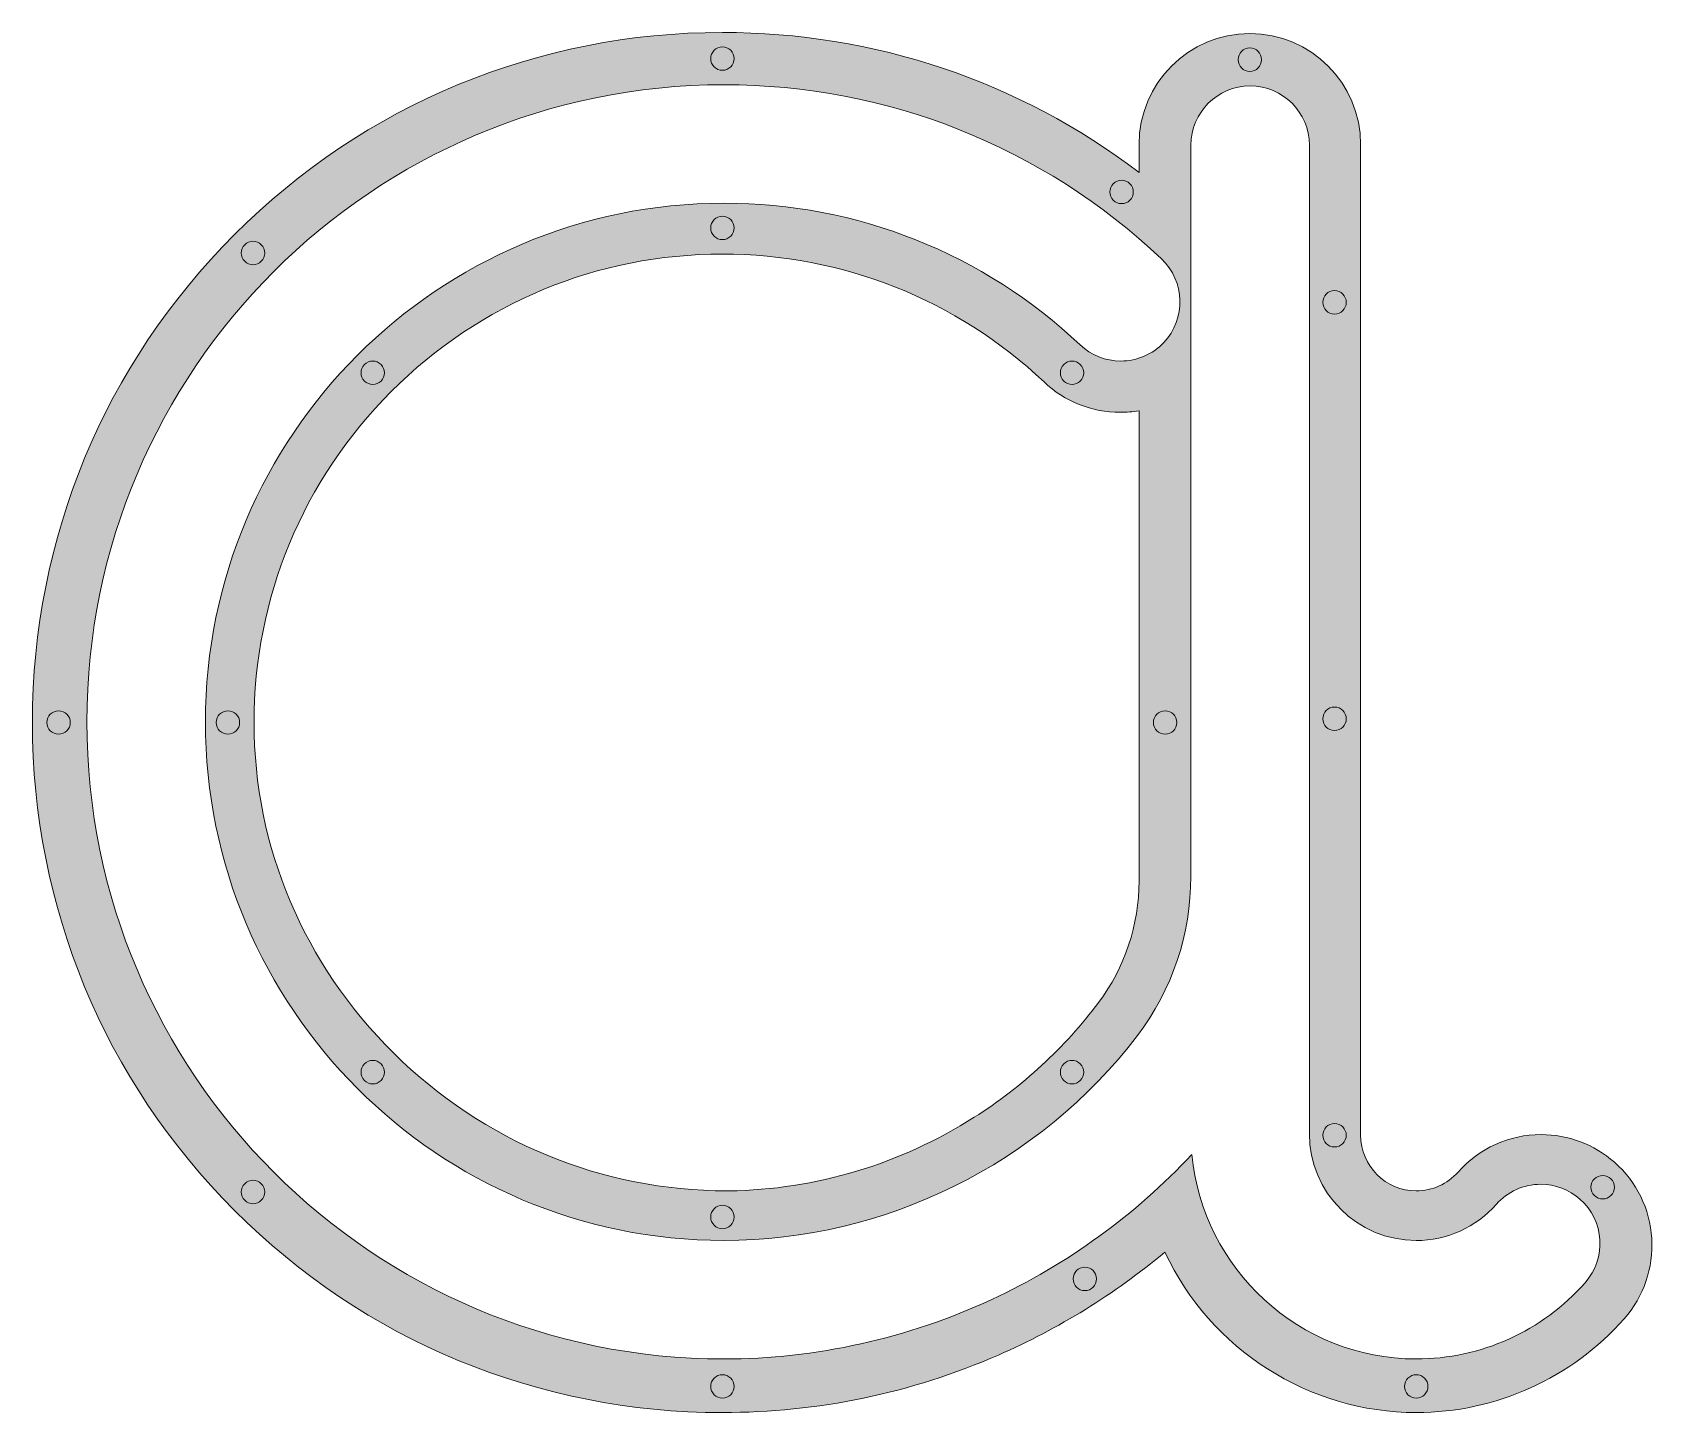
# Model space of a CAD drawing. Header units: inches. Extents: x 118 to 354, y -306 to -106.
import ezdxf

# ---------------------------------------------------------------- set-up
doc = ezdxf.new("R2010")
doc.units = ezdxf.units.IN
doc.header["$MEASUREMENT"] = 0
doc.layers.add('Guid_3mmThick', color=7, linetype='Continuous')

# ---------------------------------------------------------------- blocks, each defined once
blk = doc.blocks.new('block 9')
at = {"layer": 'Guid_3mmThick', "lineweight": 0}
blk.add_open_spline([(219.4, -274.16), (231.97, -273.99), (244.28, -270.3), (254.99, -263.48), (262.02, -259.01), (268.1, -253.4), (273.07, -246.8), (276.83, -241.8), (278.9, -235.55), (278.9, -229.2), (278.9, -229.2), (278.9, -160.97), (278.9, -160.97), (277.98, -161.13), (277.06, -161.21), (276.17, -161.21), (272.04, -161.21), (268.12, -159.65), (265.12, -156.81), (252.46, -144.85), (235.89, -138.25), (218.45, -138.25), (200.32, -138.25), (183.26, -145.33), (170.41, -158.19), (157.56, -171.05), (150.49, -188.12), (150.49, -206.24), (150.5, -224.25), (157.7, -241.28), (170.77, -254.18), (183.82, -267.07), (200.98, -274.16), (219.09, -274.16), (219.09, -274.16), (219.4, -274.16), (219.4, -274.16)], degree=3, knots=[0, 0, 0, 0, 1, 1, 1, 2, 2, 2, 3, 3, 3, 4, 4, 4, 5, 5, 5, 6, 6, 6, 7, 7, 7, 8, 8, 8, 9, 9, 9, 10, 10, 10, 11, 11, 11, 12, 12, 12, 12], dxfattribs=at)
blk = doc.blocks.new('block 8')
at = {"layer": 'Guid_3mmThick'}
blk.add_blockref('block 9', (0, 0), dxfattribs=at)

msp = doc.modelspace()

# ---------------------------------------------------------------- hatches: boundary and pattern name
at = {"layer": 'Guid_3mmThick'}
h = msp.add_hatch(color=7, dxfattribs=at)
h.dxf.hatch_style = 2
edge = h.paths.add_edge_path()
edge.add_spline(control_points=[(319.13, -306.32), (303.57, -306.32), (289.25, -297.19), (282.66, -283.05), (282.66, -283.05), (282.65, -283.05), (282.65, -283.05), (275.36, -289.14), (267.23, -294.16), (258.49, -297.98), (245.81, -303.52), (232.34, -306.32), (218.45, -306.32), (191.71, -306.32), (166.57, -295.91), (147.66, -277), (128.75, -258.09), (118.34, -232.95), (118.34, -206.21), (118.34, -179.47), (128.75, -154.33), (147.66, -135.42), (166.57, -116.51), (191.71, -106.1), (218.45, -106.1), (240.5, -106.1), (261.41, -113.12), (278.9, -126.4), (278.9, -126.4), (278.9, -122.34), (278.9, -122.34), (278.9, -113.48), (286.12, -106.26), (294.98, -106.26), (303.85, -106.26), (311.06, -113.48), (311.06, -122.34), (311.06, -122.34), (311.06, -266.09), (311.06, -266.09), (311.06, -270.54), (314.68, -274.16), (319.13, -274.16), (321.45, -274.16), (323.66, -273.17), (325.19, -271.43), (328.24, -267.97), (332.64, -265.99), (337.25, -265.99), (341.17, -265.99), (344.95, -267.41), (347.89, -270.01), (351.11, -272.85), (353.03, -276.77), (353.3, -281.06), (353.56, -285.35), (352.14, -289.49), (349.3, -292.7), (341.67, -301.36), (330.67, -306.32), (319.13, -306.32)], knot_values=[0, 0, 0, 0, 1, 1, 1, 2, 2, 2, 3, 3, 3, 4, 4, 4, 5, 5, 5, 6, 6, 6, 7, 7, 7, 8, 8, 8, 9, 9, 9, 10, 10, 10, 11, 11, 11, 12, 12, 12, 13, 13, 13, 14, 14, 14, 15, 15, 15, 16, 16, 16, 17, 17, 17, 18, 18, 18, 19, 19, 19, 20, 20, 20, 20], degree=3, periodic=1)
edge = h.paths.add_edge_path()
edge.add_spline(control_points=[(219.4, -274.16), (231.97, -273.99), (244.28, -270.3), (254.99, -263.48), (262.02, -259.01), (268.1, -253.4), (273.07, -246.8), (276.83, -241.8), (278.9, -235.55), (278.9, -229.2), (278.9, -229.2), (278.9, -160.97), (278.9, -160.97), (277.98, -161.13), (277.06, -161.21), (276.17, -161.21), (272.04, -161.21), (268.12, -159.65), (265.12, -156.81), (252.46, -144.85), (235.89, -138.25), (218.45, -138.25), (200.32, -138.25), (183.26, -145.33), (170.41, -158.19), (157.56, -171.05), (150.49, -188.12), (150.49, -206.24), (150.5, -224.25), (157.7, -241.28), (170.77, -254.18), (183.82, -267.07), (200.98, -274.16), (219.09, -274.16), (219.09, -274.16), (219.4, -274.16), (219.4, -274.16)], knot_values=[0, 0, 0, 0, 1, 1, 1, 2, 2, 2, 3, 3, 3, 4, 4, 4, 5, 5, 5, 6, 6, 6, 7, 7, 7, 8, 8, 8, 9, 9, 9, 10, 10, 10, 11, 11, 11, 12, 12, 12, 12], degree=3, periodic=1)
edge = h.paths.add_edge_path()
edge.add_spline(control_points=[(343.63, -287.48), (346.77, -283.93), (346.43, -278.49), (342.88, -275.35), (341.31, -273.97), (339.29, -273.2), (337.19, -273.2), (334.73, -273.2), (332.38, -274.26), (330.75, -276.11), (327.8, -279.45), (323.57, -281.36), (319.12, -281.36), (310.57, -281.36), (303.62, -274.41), (303.62, -265.86), (303.62, -265.86), (303.62, -122.45), (303.62, -122.45), (303.62, -117.71), (299.76, -113.85), (295.03, -113.85), (290.29, -113.85), (286.43, -117.71), (286.43, -122.45), (286.43, -122.45), (286.43, -228.33), (286.43, -228.33), (286.43, -228.39), (286.42, -228.46), (286.42, -228.53), (286.42, -236.96), (283.74, -244.95), (278.67, -251.63), (264.46, -270.25), (242.03, -281.36), (218.67, -281.36), (177.18, -281.36), (143.43, -247.61), (143.43, -206.12), (143.43, -164.63), (177.18, -130.87), (218.67, -130.87), (237.98, -130.87), (256.33, -138.17), (270.35, -151.42), (271.95, -152.94), (274.05, -153.77), (276.25, -153.77), (278.61, -153.77), (280.88, -152.79), (282.5, -151.08), (285.75, -147.64), (285.6, -142.19), (282.16, -138.94), (264.93, -122.65), (242.39, -113.69), (218.67, -113.69), (167.71, -113.69), (126.24, -155.15), (126.24, -206.12), (126.24, -257.08), (167.71, -298.55), (218.67, -298.55), (231.93, -298.55), (245.37, -295.56), (257.54, -289.91), (268.45, -284.85), (278.42, -277.62), (286.57, -268.87), (288.1, -285.46), (302.18, -298.55), (319.12, -298.55), (328.49, -298.55), (337.43, -294.51), (343.63, -287.48)], knot_values=[0, 0, 0, 0, 1, 1, 1, 2, 2, 2, 3, 3, 3, 4, 4, 4, 5, 5, 5, 6, 6, 6, 7, 7, 7, 8, 8, 8, 9, 9, 9, 10, 10, 10, 11, 11, 11, 12, 12, 12, 13, 13, 13, 14, 14, 14, 15, 15, 15, 16, 16, 16, 17, 17, 17, 18, 18, 18, 19, 19, 19, 20, 20, 20, 21, 21, 21, 22, 22, 22, 23, 23, 23, 24, 24, 24, 25, 25, 25, 25], degree=3, periodic=1)

# ---------------------------------------------------------------- linework, layer by layer
at = {"layer": 'Guid_3mmThick', "lineweight": 0}
for points, knots in [([(319.13, -306.32), (303.57, -306.32), (289.25, -297.19), (282.66, -283.05), (282.66, -283.05), (282.65, -283.05), (282.65, -283.05), (275.36, -289.14), (267.23, -294.16), (258.49, -297.98), (245.81, -303.52), (232.34, -306.32), (218.45, -306.32), (191.71, -306.32), (166.57, -295.91), (147.66, -277), (128.75, -258.09), (118.34, -232.95), (118.34, -206.21), (118.34, -179.47), (128.75, -154.33), (147.66, -135.42), (166.57, -116.51), (191.71, -106.1), (218.45, -106.1), (240.5, -106.1), (261.41, -113.12), (278.9, -126.4), (278.9, -126.4), (278.9, -122.34), (278.9, -122.34), (278.9, -113.48), (286.12, -106.26), (294.98, -106.26), (303.85, -106.26), (311.06, -113.48), (311.06, -122.34), (311.06, -122.34), (311.06, -266.09), (311.06, -266.09), (311.06, -270.54), (314.68, -274.16), (319.13, -274.16), (321.45, -274.16), (323.66, -273.17), (325.19, -271.43), (328.24, -267.97), (332.64, -265.99), (337.25, -265.99), (341.17, -265.99), (344.95, -267.41), (347.89, -270.01), (351.11, -272.85), (353.03, -276.77), (353.3, -281.06), (353.56, -285.35), (352.14, -289.49), (349.3, -292.7), (341.67, -301.36), (330.67, -306.32), (319.13, -306.32)], [0, 0, 0, 0, 1, 1, 1, 2, 2, 2, 3, 3, 3, 4, 4, 4, 5, 5, 5, 6, 6, 6, 7, 7, 7, 8, 8, 8, 9, 9, 9, 10, 10, 10, 11, 11, 11, 12, 12, 12, 13, 13, 13, 14, 14, 14, 15, 15, 15, 16, 16, 16, 17, 17, 17, 18, 18, 18, 19, 19, 19, 20, 20, 20, 20]), ([(220.15, -109.89), (220.15, -110.82), (219.39, -111.59), (218.45, -111.59), (217.51, -111.59), (216.75, -110.82), (216.75, -109.89), (216.75, -108.95), (217.51, -108.19), (218.45, -108.19), (219.39, -108.19), (220.15, -108.95), (220.15, -109.89)], [0, 0, 0, 0, 1, 1, 1, 2, 2, 2, 3, 3, 3, 4, 4, 4, 4]), ([(294.98, -111.75), (294.04, -111.75), (293.28, -110.99), (293.28, -110.05), (293.28, -109.11), (294.04, -108.35), (294.98, -108.35), (295.92, -108.35), (296.68, -109.11), (296.68, -110.05), (296.68, -110.99), (295.92, -111.75), (294.98, -111.75)], [0, 0, 0, 0, 1, 1, 1, 2, 2, 2, 3, 3, 3, 4, 4, 4, 4]), ([(343.63, -287.48), (346.77, -283.93), (346.43, -278.49), (342.88, -275.35), (341.31, -273.97), (339.29, -273.2), (337.19, -273.2), (334.73, -273.2), (332.38, -274.26), (330.75, -276.11), (327.8, -279.45), (323.57, -281.36), (319.12, -281.36), (310.57, -281.36), (303.62, -274.41), (303.62, -265.86), (303.62, -265.86), (303.62, -122.45), (303.62, -122.45), (303.62, -117.71), (299.76, -113.85), (295.03, -113.85), (290.29, -113.85), (286.43, -117.71), (286.43, -122.45), (286.43, -122.45), (286.43, -228.33), (286.43, -228.33), (286.43, -228.39), (286.42, -228.46), (286.42, -228.53), (286.42, -236.96), (283.74, -244.95), (278.67, -251.63), (264.46, -270.25), (242.03, -281.36), (218.67, -281.36), (177.18, -281.36), (143.43, -247.61), (143.43, -206.12), (143.43, -164.63), (177.18, -130.87), (218.67, -130.87), (237.98, -130.87), (256.33, -138.17), (270.35, -151.42), (271.95, -152.94), (274.05, -153.77), (276.25, -153.77), (278.61, -153.77), (280.88, -152.79), (282.5, -151.08), (285.75, -147.64), (285.6, -142.19), (282.16, -138.94), (264.93, -122.65), (242.39, -113.69), (218.67, -113.69), (167.71, -113.69), (126.24, -155.15), (126.24, -206.12), (126.24, -257.08), (167.71, -298.55), (218.67, -298.55), (231.93, -298.55), (245.37, -295.56), (257.54, -289.91), (268.45, -284.85), (278.42, -277.62), (286.57, -268.87), (288.1, -285.46), (302.18, -298.55), (319.12, -298.55), (328.49, -298.55), (337.43, -294.51), (343.63, -287.48)], [0, 0, 0, 0, 1, 1, 1, 2, 2, 2, 3, 3, 3, 4, 4, 4, 5, 5, 5, 6, 6, 6, 7, 7, 7, 8, 8, 8, 9, 9, 9, 10, 10, 10, 11, 11, 11, 12, 12, 12, 13, 13, 13, 14, 14, 14, 15, 15, 15, 16, 16, 16, 17, 17, 17, 18, 18, 18, 19, 19, 19, 20, 20, 20, 21, 21, 21, 22, 22, 22, 23, 23, 23, 24, 24, 24, 25, 25, 25, 25]), ([(275.16, -128.04), (274.5, -128.7), (274.5, -129.78), (275.16, -130.44), (275.83, -131.1), (276.91, -131.1), (277.57, -130.44), (278.23, -129.78), (278.23, -128.7), (277.57, -128.04), (276.91, -127.37), (275.83, -127.37), (275.16, -128.04)], [0, 0, 0, 0, 1, 1, 1, 2, 2, 2, 3, 3, 3, 4, 4, 4, 4]), ([(220.15, -134.46), (220.15, -135.4), (219.39, -136.16), (218.45, -136.16), (217.51, -136.16), (216.75, -135.4), (216.75, -134.46), (216.75, -133.52), (217.51, -132.76), (218.45, -132.76), (219.39, -132.76), (220.15, -133.52), (220.15, -134.46)], [0, 0, 0, 0, 1, 1, 1, 2, 2, 2, 3, 3, 3, 4, 4, 4, 4]), ([(151.54, -136.9), (152.21, -137.56), (152.21, -138.64), (151.54, -139.3), (150.88, -139.96), (149.8, -139.96), (149.14, -139.3), (148.47, -138.64), (148.47, -137.56), (149.14, -136.9), (149.8, -136.23), (150.88, -136.23), (151.54, -136.9)], [0, 0, 0, 0, 1, 1, 1, 2, 2, 2, 3, 3, 3, 4, 4, 4, 4]), ([(307.27, -146.95), (306.33, -146.95), (305.57, -146.19), (305.57, -145.25), (305.57, -144.32), (306.33, -143.55), (307.27, -143.55), (308.21, -143.55), (308.97, -144.32), (308.97, -145.25), (308.97, -146.19), (308.21, -146.95), (307.27, -146.95)], [0, 0, 0, 0, 1, 1, 1, 2, 2, 2, 3, 3, 3, 4, 4, 4, 4]), ([(168.92, -154.28), (169.58, -154.94), (169.58, -156.02), (168.92, -156.68), (168.26, -157.34), (167.18, -157.34), (166.52, -156.68), (165.85, -156.02), (165.85, -154.94), (166.52, -154.28), (167.18, -153.61), (168.26, -153.61), (168.92, -154.28)], [0, 0, 0, 0, 1, 1, 1, 2, 2, 2, 3, 3, 3, 4, 4, 4, 4]), ([(267.98, -154.28), (267.32, -154.94), (267.32, -156.02), (267.98, -156.68), (268.64, -157.34), (269.72, -157.34), (270.38, -156.68), (271.05, -156.02), (271.05, -154.94), (270.38, -154.28), (269.72, -153.61), (268.64, -153.61), (267.98, -154.28)], [0, 0, 0, 0, 1, 1, 1, 2, 2, 2, 3, 3, 3, 4, 4, 4, 4]), ([(122.13, -207.91), (121.19, -207.91), (120.43, -207.15), (120.43, -206.21), (120.43, -205.27), (121.19, -204.51), (122.13, -204.51), (123.07, -204.51), (123.83, -205.27), (123.83, -206.21), (123.83, -207.15), (123.07, -207.91), (122.13, -207.91)], [0, 0, 0, 0, 1, 1, 1, 2, 2, 2, 3, 3, 3, 4, 4, 4, 4]), ([(146.7, -207.91), (145.77, -207.91), (145, -207.15), (145, -206.21), (145, -205.27), (145.77, -204.51), (146.7, -204.51), (147.64, -204.51), (148.4, -205.27), (148.4, -206.21), (148.4, -207.15), (147.64, -207.91), (146.7, -207.91)], [0, 0, 0, 0, 1, 1, 1, 2, 2, 2, 3, 3, 3, 4, 4, 4, 4]), ([(282.69, -207.91), (281.75, -207.91), (280.99, -207.15), (280.99, -206.21), (280.99, -205.27), (281.75, -204.51), (282.69, -204.51), (283.63, -204.51), (284.39, -205.27), (284.39, -206.21), (284.39, -207.15), (283.63, -207.91), (282.69, -207.91)], [0, 0, 0, 0, 1, 1, 1, 2, 2, 2, 3, 3, 3, 4, 4, 4, 4]), ([(307.27, -207.37), (306.33, -207.37), (305.57, -206.61), (305.57, -205.67), (305.57, -204.73), (306.33, -203.97), (307.27, -203.97), (308.21, -203.97), (308.97, -204.73), (308.97, -205.67), (308.97, -206.61), (308.21, -207.37), (307.27, -207.37)], [0, 0, 0, 0, 1, 1, 1, 2, 2, 2, 3, 3, 3, 4, 4, 4, 4]), ([(168.92, -258.14), (168.26, -258.81), (167.18, -258.81), (166.52, -258.14), (165.85, -257.48), (165.85, -256.4), (166.52, -255.74), (167.18, -255.07), (168.26, -255.07), (168.92, -255.74), (169.59, -256.4), (169.59, -257.48), (168.92, -258.14)], [0, 0, 0, 0, 1, 1, 1, 2, 2, 2, 3, 3, 3, 4, 4, 4, 4]), ([(270.38, -255.74), (271.05, -256.4), (271.05, -257.48), (270.38, -258.14), (269.72, -258.81), (268.64, -258.81), (267.98, -258.14), (267.32, -257.48), (267.32, -256.4), (267.98, -255.74), (268.64, -255.07), (269.72, -255.07), (270.38, -255.74)], [0, 0, 0, 0, 1, 1, 1, 2, 2, 2, 3, 3, 3, 4, 4, 4, 4]), ([(307.27, -264.39), (306.33, -264.39), (305.57, -265.15), (305.57, -266.09), (305.57, -267.03), (306.33, -267.79), (307.27, -267.79), (308.21, -267.79), (308.97, -267.03), (308.97, -266.09), (308.97, -265.15), (308.21, -264.39), (307.27, -264.39)], [0, 0, 0, 0, 1, 1, 1, 2, 2, 2, 3, 3, 3, 4, 4, 4, 4]), ([(151.54, -275.52), (150.88, -276.19), (149.8, -276.19), (149.14, -275.52), (148.47, -274.86), (148.47, -273.78), (149.14, -273.12), (149.8, -272.46), (150.88, -272.46), (151.54, -273.12), (152.21, -273.78), (152.21, -274.86), (151.54, -275.52)], [0, 0, 0, 0, 1, 1, 1, 2, 2, 2, 3, 3, 3, 4, 4, 4, 4]), ([(346.18, -271.93), (345.25, -271.93), (344.48, -272.69), (344.48, -273.63), (344.48, -274.57), (345.25, -275.33), (346.18, -275.33), (347.12, -275.33), (347.88, -274.57), (347.88, -273.63), (347.88, -272.69), (347.12, -271.93), (346.18, -271.93)], [0, 0, 0, 0, 1, 1, 1, 2, 2, 2, 3, 3, 3, 4, 4, 4, 4]), ([(220.15, -277.95), (220.15, -278.89), (219.39, -279.65), (218.45, -279.65), (217.51, -279.65), (216.75, -278.89), (216.75, -277.95), (216.75, -277.02), (217.51, -276.25), (218.45, -276.25), (219.39, -276.25), (220.15, -277.02), (220.15, -277.95)], [0, 0, 0, 0, 1, 1, 1, 2, 2, 2, 3, 3, 3, 4, 4, 4, 4]), ([(271.04, -288.63), (270.1, -288.63), (269.34, -287.86), (269.34, -286.93), (269.34, -285.99), (270.1, -285.23), (271.04, -285.23), (271.98, -285.23), (272.74, -285.99), (272.74, -286.93), (272.74, -287.86), (271.98, -288.63), (271.04, -288.63)], [0, 0, 0, 0, 1, 1, 1, 2, 2, 2, 3, 3, 3, 4, 4, 4, 4]), ([(220.15, -302.53), (220.15, -303.47), (219.39, -304.23), (218.45, -304.23), (217.51, -304.23), (216.75, -303.47), (216.75, -302.53), (216.75, -301.59), (217.51, -300.83), (218.45, -300.83), (219.39, -300.83), (220.15, -301.59), (220.15, -302.53)], [0, 0, 0, 0, 1, 1, 1, 2, 2, 2, 3, 3, 3, 4, 4, 4, 4]), ([(319.13, -300.83), (318.19, -300.83), (317.43, -301.59), (317.43, -302.53), (317.43, -303.47), (318.19, -304.23), (319.13, -304.23), (320.07, -304.23), (320.83, -303.47), (320.83, -302.53), (320.83, -301.59), (320.07, -300.83), (319.13, -300.83)], [0, 0, 0, 0, 1, 1, 1, 2, 2, 2, 3, 3, 3, 4, 4, 4, 4])]:
    msp.add_open_spline(points, degree=3, knots=knots, dxfattribs=at)

# ---------------------------------------------------------------- block references
at = {"layer": 'Guid_3mmThick'}
msp.add_blockref('block 8', (0, 0), dxfattribs=at)

doc.saveas('drawing.dxf')
